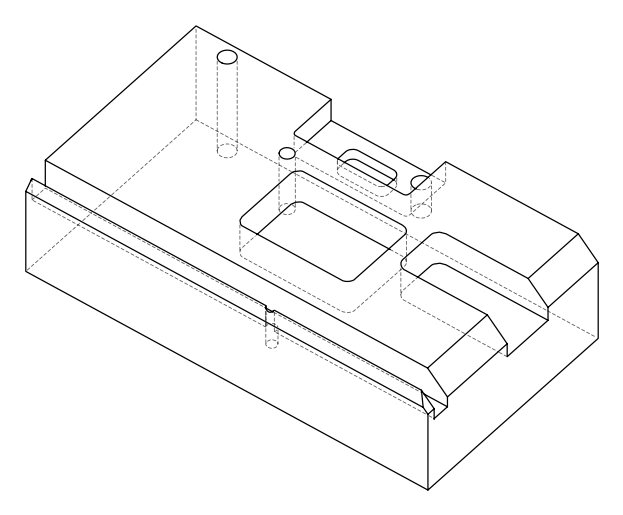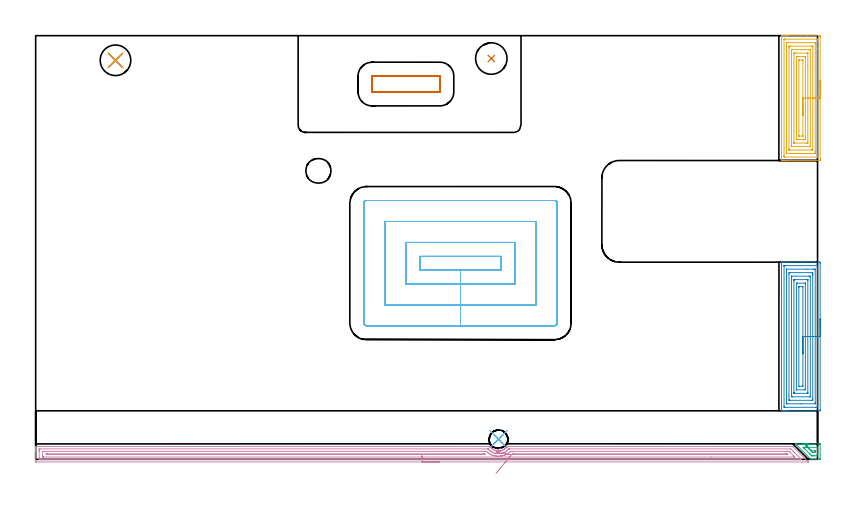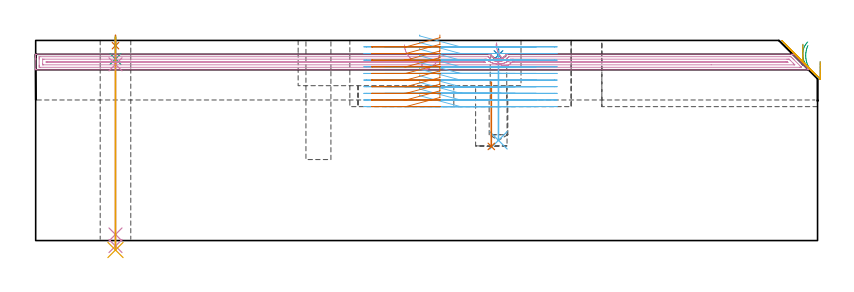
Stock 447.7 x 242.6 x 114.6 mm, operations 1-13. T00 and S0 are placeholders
(PLAN: 17 operations, 11 tool changes, 150.4 min)
(1 SPOT_DRILL | STEP1HOLE | NXT0321_9005460120000 | 0.05 min | 182 mm3)
(2 SPOT_DRILL_1 | STEP1POCKET | NXT0321_9005460120000 | 0.03 min | 786 mm3)
(3 DRILL_BLIND_HOLE_INTO_CENTER | STEP1HOLE | UGT0301_191 | 0.05 min | 276 mm3)
(4 GUN_DRILL_THROUGH_HOLE | STEP1HOLE | UGT0307_003 | 0.56 min | 4015 mm3)
(5 SPADE_DRILL_TO_ENLARGE_THROUGH_HOLE | STEP1HOLE | UGT0306_008 | 0.49 min | 23034 mm3)
(6 DRILL_BLIND_HOLE_INTO_CENTER_1 | STEP1POCKET | UGT0301_219 | 0.21 min | 4289 mm3)
(7 INDEXABLE_INSERT_DRILL_BLIND_HOLE_FROM_SOLID | STEP1POCKET_1 | NXT0302_007 | 0.15 min | 15362 mm3)
(8 AREA_MILL | FG_CHAMFER_SURFACE | UGT0205_001 | 5.84 min | 24735 mm3)
(9 AREA_MILL_1 | FG_CHAMFER_SURFACE_1 | UGT0205_001 | 0.51 min | 4016 mm3)
(10 AREA_MILL_2 | FG_CHAMFER_SURFACE_2 | UGT0205_001 | 14.24 min | 60323 mm3)
(11 AREA_MILL_3 | FG_CHAMFER_SURFACE_3 | UGT0205_001 | 4.97 min | 19433 mm3)
(12 MILL_RECTANGULAR_POCKET | POCKET_RECTANGULAR_STRAIGHT | NXT0201_012 | Follow Part, ap 4, ae 75% | 20 min | 418224 mm3)
(13 MILL_RECTANGULAR_POCKET_1 | POCKET_RECTANGULAR_STRAIGHT_1 | UGT0201_134 | Follow Part, ap 3.975, ae 75% | 3.01 min | 49879 mm3)
(14 MILL_SLOT | SLOT_PARTIAL_RECTANGULAR | NXT0201_009 | Follow Part, ap 2, ae 75% | 65.56 min | 142208 mm3)
(15 MILL_SLOT_1 | SLOT_PARTIAL_RECTANGULAR_1 | NXT0201_012 | Follow Part, ap 4, ae 75% | 16.63 min | 266877 mm3)
(16 MILL_RECTANGULAR_SLOT | SLOT_RECTANGULAR | NXT0201_012 | Follow Part, ap 4, ae 75% | 17.27 min | 269169 mm3)
(17 MILL_BLIND_HOLE_FROM_SOLID_MATERIAL | STEP1POCKET_2 | NXT0201_011 | Spiral | 0.88 min | 10979 mm3)
(TOOL NXT0321_9005460120000 | NC Spot Drill, 142deg, 12mm, Carbide, Uncoated | D12 PA142 FL30 Z2)
(TOOL UGT0301_191 | Twist Drill 7.1 mm | D7.1 PA118 FL66 Z2)
(TOOL UGT0307_003 | Gun Drill 7 mm | D7 PA130 FL24 Z1)
(TOOL UGT0306_008 | Spade Drill 17.5mm | D17.5 PA132 FL10 Z2)
(TOOL UGT0301_219 | Twist Drill 10.7 mm | D10.7 PA118 FL90 Z2)
(TOOL NXT0302_007 | Index. Insert Drill 18mm [880-D1800L25-05] | D18 PA176 FL90 Z2)
(TOOL UGT0205_001 | Chamfer Mill 20 x 3 x 45 deg. | D20 FL50 Z2)
(TOOL NXT0201_012 | ENDMILL 16mm [2P460-1600-NA 1630] | D16 FL38 Z6)
(TOOL UGT0201_134 | Carbide End Mill 15.9 | D15.9 FL30 Z4)
(TOOL NXT0201_009 | ENDMILL 8mm [2P460-0800-NA 1630] | D8 FL26 Z6)
(TOOL NXT0201_011 | ENDMILL 12mm [2P460-1200-NA 1630] | D12 FL38 Z6)
(OP 1 SPOT_DRILL)
G17 G21 G94 G90
T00 M6
G54
G17 G0 G90 X45.7 Y228.5 S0 M3
G43 Z124.6 H0
G94 G81 G98 Z111.6 F250. R117.6
G80
M5
M2
(OP 2 SPOT_DRILL_1)
G17 G21 G94 G90
T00 M6
G54
G17 G0 G90 X265. Y11.5 S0 M3
G43 Z124.6 H0
G94 G81 G98 Z106.239 F250. R109.7
G80
M5
M2
(OP 3 DRILL_BLIND_HOLE_INTO_CENTER)
G17 G21 G94 G90
T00 M6
G54
G17 G0 G90 X45.7 Y228.5 S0 M3
G43 Z124.6 H0
G94 G81 G98 Z103.95 F250. R116.6
G80
M5
M2
(OP 4 GUN_DRILL_THROUGH_HOLE)
G17 G21 G94 G90
T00 M6
G54
G17 G0 G90 X45.7 Y228.5 M8
G43 Z124.6 H0
Z115.241
S716 M3
G94 G1 Z100.921 F125. M26
G4 X.084
Z3.5 F250.
G4 X.084
Z-3.132 F125.
G4 X.084
M5
M9
G0 Z115.241
Z124.6
M2
(OP 5 SPADE_DRILL_TO_ENLARGE_THROUGH_HOLE)
G17 G21 G94 G90
T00 M6
G54
G17 G0 G90 X45.7 Y228.5 S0 M3
G43 Z124.6 H0
G94 G73 G98 Z-5.396 F250. Q17.142 R116.6
G80
M5
M2
(OP 6 DRILL_BLIND_HOLE_INTO_CENTER_1)
G17 G21 G94 G90
T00 M6
G54
G17 G0 G90 X265. Y11.5 S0 M3
G43 Z124.6 H0
G94 G81 G98 Z57.4 F250. R108.7
G80
M5
M2
(OP 7 INDEXABLE_INSERT_DRILL_BLIND_HOLE_FROM_SOLID)
G17 G21 G94 G90
T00 M6
G54
G17 G0 G90 X260.9 Y229.5 S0 M3
G43 Z124.6 H1
G94 G81 G98 Z53.9 F250. R90.7
G80
M5
M2
(OP 8 AREA_MILL)
G17 G21 G94 G90
T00 M6
G54
G17 G0 G90 X449.2 Y80.35 S1061 M3
G43 Z124.6 H0
Z102.5
G94 G1 Y80.312 Z101.628 F250.
Y80.198 Z100.764
Y80.009 Z99.912
Y79.747 Z99.08
Y79.413 Z98.274
Y79.01 Z97.5
Y78.542 Z96.764
Y78.01 Z96.072
Y77.421 Z95.429
Y76.778 Z94.84
Y76.086 Z94.308
Y75.35 Z93.84
Y74.576 Z93.437
Y73.77 Z93.103
Y72.938 Z92.841
Y72.086 Z92.652
Y71.222 Z92.538
Y70.35 Z92.5
Y28.405
X449.196 Y27.977 Z92.502
X449.192 Y27.81 Z92.506
X449.021 Y27.8 Z92.676
X430.808 Z110.887
X430.21 Z111.484
X429.642 Z112.055
X429.327 Z112.369
X428.76 Z112.937
X428.445 Z113.25
X427.816 Z113.883
X427.43 Z114.269
X427.108 Z114.583
X427.103 Y27.807 Z114.588
X427.1 Y27.959 Z114.6
Y112.741
X427.102 Y112.893 Z114.588
X427.108 Y112.9 Z114.583
X427.43 Z114.269
X427.816 Z113.883
X428.445 Z113.25
X429.642 Z112.055
X430.21 Z111.484
X438.599 Z103.098
X448.737 Z92.96
X449.023 Y112.898 Z92.674
X449.192 Y112.89 Z92.506
X449.199 Y112.72 Z92.499
X449.2 Y112.295 Z92.5
Y70.35
X447.786 Z93.914
X447.785 Y29.985 Z93.915
X447.784 Y29.882 Z93.916
X447.781 Y29.831 Z93.919
X447.78 Y29.814 Z93.92
X447.744 Y29.81 Z93.956
X447.356 Y29.802 Z94.344
X446.973 Y29.801 Z94.727
X446.476 Y29.8 Z95.224
X429.327 Y29.801 Z112.373
X428.828 Y29.803 Z112.872
X428.618 Y29.81 Z113.082
X428.521 Y29.819 Z113.179
X428.515 Y30.119 Z113.185
Y30.19
Y110.715
X428.516 Y110.818 Z113.184
X428.519 Y110.869 Z113.181
X428.52 Y110.886 Z113.18
X428.557 Y110.89 Z113.143
X428.944 Y110.898 Z112.756
X429.327 Y110.899 Z112.373
X429.824 Y110.9 Z111.876
X446.973 Y110.899 Z94.727
X447.472 Y110.897 Z94.228
X447.682 Y110.89 Z94.018
X447.779 Y110.881 Z93.921
X447.785 Y110.581 Z93.915
Y110.51
X447.786 Y70.35 Z93.914
X446.372 Z95.328
X446.371 Y32.584 Z95.329
X446.367 Y31.975 Z95.333
X446.365 Y31.834 Z95.335
X446.361 Y31.81 Z95.339
X446.321 Y31.806 Z95.379
X446.262 Y31.801 Z95.438
X438.323 Y31.8 Z103.377
X430.382 Y31.801 Z111.318
X430.21 Y31.803 Z111.49
X430.037 Y31.809 Z111.663
X429.935 Y31.814 Z111.765
X429.932 Y31.881 Z111.768
X429.931 Y31.975 Z111.769
X429.929 Y32.259 Z111.771
Y108.116
X429.933 Y108.725 Z111.767
X429.935 Y108.866 Z111.765
X429.939 Y108.89 Z111.761
X429.979 Y108.894 Z111.721
X430.038 Y108.899 Z111.662
X441.506 Y108.9 Z100.194
X445.035 Z96.665
X445.918 Y108.899 Z95.782
X446.09 Y108.897 Z95.61
X446.263 Y108.891 Z95.437
X446.365 Y108.886 Z95.335
X446.368 Y108.819 Z95.332
X446.37 Y108.725 Z95.33
X446.371 Y108.441 Z95.329
X446.372 Y70.35 Z95.328
X444.957 Z96.743
Y34.652
X444.954 Y34.017 Z96.746
X444.95 Y33.811 Z96.75
X444.747 Y33.806 Z96.953
X444.326 Y33.8 Z97.374
X444.286 Z97.414
X431.934 Z109.766
X431.546 Y33.805 Z110.154
X431.357 Y33.81 Z110.343
X431.35 Y33.916 Z110.35
X431.344 Y34.397 Z110.356
X431.343 Y36.437 Z110.357
Y106.048
X431.346 Y106.683 Z110.354
X431.35 Y106.889 Z110.35
X431.553 Y106.894 Z110.147
X431.974 Y106.9 Z109.726
X432.014 Z109.686
X444.366 Z97.334
X444.754 Y106.895 Z96.946
X444.943 Y106.89 Z96.757
X444.95 Y106.784 Z96.75
X444.956 Y106.302 Z96.744
X444.957 Y106.048 Z96.743
Y105.409
Y70.35
X443.543 Z98.157
Y36.236
X443.542 Y36.035 Z98.158
X443.539 Y35.901 Z98.161
X443.535 Y35.809 Z98.165
X443.522 Y35.806 Z98.178
X443.444 Y35.802 Z98.256
X443.191 Y35.8 Z98.509
X433.486 Z108.214
X432.856 Y35.807 Z108.844
X432.773 Y35.81 Z108.927
X432.762 Y36.135 Z108.938
X432.758 Y36.337 Z108.942
X432.757 Y36.437 Z108.943
Y36.538
Y104.464
X432.758 Y104.666 Z108.942
X432.761 Y104.8 Z108.939
X432.765 Y104.891 Z108.935
X432.778 Y104.894 Z108.922
X432.856 Y104.898 Z108.844
X433.109 Y104.9 Z108.591
X442.814 Z98.886
X443.444 Y104.893 Z98.256
X443.527 Y104.89 Z98.173
X443.538 Y104.565 Z98.162
X443.542 Y104.363 Z98.158
X443.543 Y104.263 Z98.157
Y104.162
Y70.35
X442.129 Z99.571
Y38.222
X442.128 Y37.995 Z99.572
X442.125 Y37.881 Z99.575
X442.122 Y37.826 Z99.578
X442.119 Y37.81 Z99.581
X442.091 Y37.805 Z99.609
X441.679 Y37.802 Z100.021
X441.214 Y37.8 Z100.486
X435.038 Z106.662
X434.621 Y37.803 Z107.079
X434.204 Y37.808 Z107.496
X434.182 Y37.81 Z107.518
X434.178 Y37.823 Z107.522
X434.175 Y37.869 Z107.525
X434.172 Y37.949 Z107.528
X434.171 Y38.07 Z107.529
Y38.222
Y102.478
X434.172 Y102.705 Z107.528
X434.175 Y102.819 Z107.525
X434.178 Y102.874 Z107.522
X434.181 Y102.89 Z107.519
X434.209 Y102.895 Z107.491
X434.621 Y102.898 Z107.079
X435.086 Y102.9 Z106.614
X441.262 Z100.438
X441.679 Y102.897 Z100.021
X442.096 Y102.891 Z99.604
X442.118 Y102.89 Z99.582
X442.122 Y102.877 Z99.578
X442.125 Y102.831 Z99.575
X442.128 Y102.751 Z99.572
X442.129 Y102.63 Z99.571
Y102.478
Y70.35
X440.715 Z100.985
X440.714 Y40.091 Z100.986
X440.713 Y40.007 Z100.987
X440.708 Y39.815 Z100.992
X440.324 Y39.805 Z101.376
X440.119 Y39.801 Z101.581
X435.635 Z106.065
X435.617 Y39.802 Z106.083
X435.601 Y39.807 Z106.099
X435.592 Y39.813 Z106.108
X435.59 Y39.83 Z106.11
X435.586 Y39.923 Z106.114
Y100.609
X435.587 Y100.693 Z106.113
X435.592 Y100.885 Z106.108
X435.976 Y100.895 Z105.724
X436.181 Y100.899 Z105.519
X440.665 Z101.035
X440.683 Y100.898 Z101.017
X440.699 Y100.893 Z101.001
X440.708 Y100.887 Z100.992
X440.71 Y100.87 Z100.99
X440.714 Y100.777 Z100.986
X440.715 Y70.35 Z100.985
X439.3 Z102.4
Y42.142
X439.297 Y41.961 Z102.403
X439.294 Y41.824 Z102.406
X439.25 Y41.81 Z102.45
X439.032 Y41.8 Z102.668
X439.024 Z102.676
X437.26 Z104.44
X437.052 Y41.806 Z104.648
X437.006 Y41.81 Z104.694
X437.003 Y41.838 Z104.697
X437. Y41.872 Z104.7
Y98.558
X437.003 Y98.739 Z104.697
X437.006 Y98.876 Z104.694
X437.05 Y98.89 Z104.65
X437.268 Y98.9 Z104.432
X437.276 Z104.424
X439.04 Z102.66
X439.248 Y98.894 Z102.452
X439.294 Y98.89 Z102.406
X439.297 Y98.862 Z102.403
X439.3 Y98.828 Z102.4
Y70.35
Y69.478 Z102.438
Y68.614 Z102.551
Y67.762 Z102.74
Y66.93 Z103.003
Y66.124 Z103.336
Y65.35 Z103.739
Y64.614 Z104.208
Y63.922 Z104.739
Y63.279 Z105.328
Y62.69 Z105.972
Y62.158 Z106.664
Y61.69 Z107.4
Y61.287 Z108.173
Y60.953 Z108.979
Y60.691 Z109.811
Y60.502 Z110.663
Y60.388 Z111.528
Y60.35 Z112.4
G0 Z124.6
M5
M2
(OP 9 AREA_MILL_1)
G17 G21 G94 G90
T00 M6
G54
G17 G0 G90 X442.097 Y8.9 S1061 M3
G43 Z124.6 H0
Z113.74
G94 G1 X441.508 Z113.096 F250.
X440.977 Z112.404
X440.508 Z111.668
X440.105 Z110.895
X439.771 Z110.089
X439.509 Z109.257
X439.32 Z108.405
X439.206 Z107.54
X439.168 Z106.668
X439.206 Z105.797
X439.32 Z104.932
X439.509 Z104.08
X439.772 Z103.248
X440.105 Z102.442
X440.508 Z101.668
X440.977 Z100.933
X441.508 Z100.241
X442.098 Z99.597
X448.724 Z92.971
X449.136 Y8.896 Z92.56
X449.191 Y8.89 Z92.504
X449.198 Y8.833 Z92.498
X449.2 Y8.424 Z92.5
Y0.476
X449.197 Y0.271 Z92.503
X449.191 Y0.001 Z92.505
X448.792 Y0. Z92.907
X444.308 Z97.391
X443.898 Z97.798
X443.425 Y0.475 Z98.275
X435.034 Y8.866 Z106.666
X435.025 Y8.878 Z106.674
X435.017 Y8.89 Z106.68
X435.073 Y8.9 Z106.625
X439.077 Z102.622
X439.892 Z101.801
X442.098 Z99.597
X442.099 Y8.424 Z99.601
X442.098 Y6.9 Z99.602
X447.599 Z94.101
X447.711 Y6.898 Z93.989
X447.739 Y6.896 Z93.961
X447.766 Y6.89 Z93.934
X447.779 Y6.88 Z93.921
X447.781 Y6.851 Z93.919
X447.785 Y6.714 Z93.915
Y2.242
X447.781 Y2.036 Z93.919
X447.78 Y2.018 Z93.92
X447.732 Y2.01 Z93.968
X447.603 Y2.005 Z94.097
X447.442 Y2.002 Z94.258
X447.2 Y2. Z94.5
X446.074 Z95.626
X445.191 Z96.509
X444.548 Y2.002 Z97.152
X444.429 Y2.006 Z97.271
X444.37 Y2.01 Z97.33
X444.308 Y2.053 Z97.392
X444.111 Y2.242 Z97.589
X443.425 Y2.925 Z98.275
X443.224 Y3.125 Z98.476
X440.575 Y5.775 Z101.125
X439.892 Y6.458 Z101.808
X439.694 Y6.658 Z102.006
X439.496 Y6.866 Z102.204
X439.478 Y6.892 Z102.222
X439.505 Y6.894 Z102.195
X439.569 Y6.898 Z102.131
X439.65 Y6.9 Z102.05
X442.098 Z99.602
X443.92 Y4.892 Z97.78
X444.3 Y4.9 Z97.4
X446.066 Z95.634
X446.365 Y4.892 Z95.335
X446.367 Y4.599 Z95.333
X446.365 Y4.008 Z95.335
X446.074 Y4.006 Z95.626
X445.2 Y4. Z96.5
X444.803 Y4.008 Z96.897
X444.308 Y4.5 Z97.392
X443.92 Y4.892 Z97.78
X443.433 Y5.382 Z98.313
X442.982 Y5.838 Z98.904
X442.568 Y6.256 Z99.549
X442.195 Y6.632 Z100.242
X441.867 Y6.963 Z100.979
X441.585 Y7.248 Z101.754
X441.351 Y7.484 Z102.561
X441.168 Y7.669 Z103.393
X441.036 Y7.801 Z104.245
X440.958 Y7.881 Z105.111
X440.932 Y7.906 Z105.982
X440.961 Y7.878 Z106.854
X441.042 Y7.795 Z107.718
X441.177 Y7.66 Z108.57
X441.363 Y7.472 Z109.401
X441.599 Y7.233 Z110.206
X441.884 Y6.946 Z110.979
X442.215 Y6.612 Z111.714
G0 Z124.6
M5
M2
(OP 10 AREA_MILL_2)
G17 G21 G94 G90
T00 M6
G54
G17 G0 G90 X231.2 Y-1.5 S1061 M3
G43 Z124.6 H0
Z107.8
G94 G1 X231.162 Z106.928 F250.
X231.048 Z106.064
X230.859 Z105.212
X230.597 Z104.38
X230.263 Z103.574
X229.86 Z102.8
X229.391 Z102.064
X228.86 Z101.372
X228.271 Z100.729
X227.628 Z100.14
X226.936 Z99.608
X226.2 Z99.14
X225.426 Z98.737
X224.62 Z98.403
X223.788 Z98.141
X222.936 Z97.952
X222.072 Z97.838
X221.2 Z97.8
X0.614
X0.138 Y-1.495 Z97.803
X0.009 Y-1.492 Z97.806
X0. Y-1.024 Z98.273
Y4.275 Z103.569
Y4.827 Z104.124
Y5.158 Z104.454
Y5.71 Z105.006
Y6.041 Z105.336
Y7.044 Z106.343
X0.007 Y7.388 Z106.679
X0.009 Y7.397 Z106.688
X0.167 Y7.4 Z106.7
X259.602
X260.313 Y7.402 Z106.695
X260.324 Y7.393 Z106.687
X260.344 Y7.366 Z106.661
X260.481 Y7.152 Z106.452
X260.495 Y7.131 Z106.431
X260.528 Y7.078 Z106.377
X260.64 Y6.924 Z106.22
X260.792 Y6.713 Z106.01
X260.841 Y6.646 Z105.943
X261. Y6.45 Z105.75
X261.117 Y6.336 Z105.635
X261.357 Y6.098 Z105.397
X261.735 Y5.768 Z105.065
X261.764 Y5.747 Z105.043
X261.895 Y5.649 Z104.948
X262.335 Y5.376 Z104.673
X262.789 Y5.135 Z104.435
X263.103 Y5.004 Z104.302
X263.423 Y4.89 Z104.188
X263.684 Y4.822 Z104.12
X263.846 Y4.789 Z104.088
X264.067 Y4.747 Z104.041
X264.129 Y4.735 Z104.029
X264.473 Y4.693 Z103.983
X264.514 Y4.687 Z103.979
X264.575 Y4.68 Z103.969
X264.578
X264.652 Y4.673 Z103.967
X264.699 Y4.669 Z103.965
X264.775 Y4.665 Z103.958
X264.886 Y4.657 Z103.952
X264.913 Y4.655 Z103.95
X264.96 Y4.656 Z103.949
X265.022 Y4.657
X265.147 Y4.658 Z103.951
X265.218 Y4.659 Z103.956
X265.249 Y4.66 Z103.957
X265.338 Y4.668 Z103.963
X265.405 Y4.676 Z103.966
X265.473 Y4.681 Z103.972
X265.921 Y4.741 Z104.039
X265.936 Y4.744 Z104.042
X266.3 Y4.822 Z104.116
X266.367 Y4.835 Z104.131
X266.577 Y4.89 Z104.188
X266.746 Y4.953 Z104.248
X266.923 Y5.016 Z104.313
X267.261 Y5.16 Z104.459
X267.717 Y5.405 Z104.701
X268.156 Y5.685 Z104.984
X268.22 Y5.733 Z105.033
X268.266 Y5.767 Z105.067
X268.532 Y6.002 Z105.301
X268.671 Y6.125 Z105.424
X269.05 Y6.51 Z105.807
X269.128 Y6.605 Z105.903
X269.16 Y6.645 Z105.944
X269.287 Y6.822 Z106.12
X269.359 Y6.924 Z106.22
X269.425 Y7.015 Z106.314
X269.483 Y7.096 Z106.395
X269.655 Y7.366 Z106.666
X269.681 Y7.394 Z106.686
X269.758 Y7.395 Z106.688
X270.164 Y7.399 Z106.696
X270.274 Y7.398 Z106.698
X432.855 Y7.4 Z106.7
X433.505 Y7.397 Z106.687
X433.532 Y7.368 Z106.667
X433.534 Y7.366 Z106.665
X441.926 Y-1.024 Z98.272
X442.322 Y-1.422 Z97.878
X442.366 Y-1.466 Z97.834
X442.381 Y-1.483 Z97.817
X442.383 Y-1.495 Z97.805
X442.381 Y-1.5 Z97.8
X221.2
Y-0.086 Z99.214
X2.4 Y-0.085 Z99.215
X2.343
X2.017 Y-0.079 Z99.221
X2.01 Y0.026 Z99.326
X2.003 Y0.252 Z99.552
X2.001 Y0.742 Z100.042
X2. Y1.138 Z100.438
Y4.67 Z103.97
X2.001 Y5.158 Z104.458
X2.002 Y5.551 Z104.851
X2.01 Y5.948 Z105.248
X2.017 Y5.98 Z105.28
X2.035 Y5.981 Z105.281
X2.086 Y5.984 Z105.284
X2.191 Y5.985 Z105.285
X2.4 Y5.986 Z105.286
X258.974 Y5.985 Z105.285
X259.026 Y5.984 Z105.284
X259.051 Y5.982 Z105.282
X259.059 Y5.98 Z105.28
X259.104 Y5.933 Z105.233
X259.363 Y5.651 Z104.951
X259.602 Y5.411 Z104.711
X259.873 Y5.158 Z104.458
X260.204 Y4.868 Z104.168
X260.495 Y4.648 Z103.948
X261.093 Y4.275 Z103.575
X261.388 Y4.117 Z103.417
X261.718 Y3.948 Z103.248
X262.281 Y3.72 Z103.02
X262.422 Y3.67 Z102.97
X262.731 Y3.569 Z102.869
X263.138 Y3.462 Z102.762
X263.174 Y3.454 Z102.754
X263.488 Y3.392 Z102.692
X264.067 Y3.307 Z102.607
X264.165 Y3.295 Z102.595
X264.584 Y3.261 Z102.561
X264.96 Y3.245 Z102.545
X265.107 Y3.246 Z102.546
X265.475 Y3.261 Z102.561
X265.853 Y3.295 Z102.595
X266.519 Y3.392 Z102.692
X266.725 Y3.433 Z102.733
X266.772 Y3.443 Z102.743
X266.806 Y3.451 Z102.751
X267.276 Y3.571 Z102.871
X267.639 Y3.693 Z102.993
X268.061 Y3.857 Z103.157
X268.532 Y4.075 Z103.375
X268.665 Y4.143 Z103.443
X268.907 Y4.275 Z103.575
X269.226 Y4.472 Z103.772
X269.425 Y4.599 Z103.899
X269.754 Y4.832 Z104.132
X270.134 Y5.158 Z104.458
X270.231 Y5.245 Z104.545
X270.318 Y5.327 Z104.627
X270.671 Y5.692 Z104.992
X270.844 Y5.881 Z105.181
X270.913 Y5.955 Z105.255
X270.932 Y5.974 Z105.274
X270.952 Y5.977 Z105.277
X271.003 Y5.98 Z105.28
X271.211 Y5.983 Z105.283
X271.27
X432.019 Y5.985 Z105.285
X432.432 Y5.979 Z105.279
X432.855 Y5.583 Z104.883
X433.289 Y5.158 Z104.458
X433.748 Y4.702 Z104.002
X434.176 Y4.275 Z103.575
X438.214 Y0.235 Z99.535
X438.421 Y0.021 Z99.321
X438.508 Y-0.07 Z99.23
X438.214 Y-0.083 Z99.217
X438.156 Y-0.084 Z99.216
X437.321 Y-0.086 Z99.214
X221.2
Y1.328 Z100.628
X4.486 Y1.329 Z100.629
X4.186 Y1.331 Z100.631
X4.087 Y1.332 Z100.632
X4.016 Y1.335 Z100.635
X4.01 Y1.441 Z100.741
X4.004 Y1.625 Z100.925
X4.001 Y1.809 Z101.109
Y4.457 Z103.757
X4.006 Y4.52 Z103.82
X4.01 Y4.563 Z103.863
X4.038 Y4.565 Z103.865
X4.186 Y4.568 Z103.868
X4.78 Y4.571 Z103.871
X256.922
X257.517 Y4.57 Z103.87
X257.815 Y4.567 Z103.867
X257.914 Y4.565 Z103.865
X257.986 Y4.557 Z103.857
X258.046 Y4.505 Z103.805
X258.309 Y4.275 Z103.575
X258.709 Y3.928 Z103.228
X259.018 Y3.695 Z102.995
X259.476 Y3.392 Z102.692
X259.602 Y3.312 Z102.612
X259.814 Y3.181 Z102.481
X260.495 Y2.83 Z102.13
X260.714 Y2.726 Z102.026
X261.235 Y2.508 Z101.808
X261.388 Y2.45 Z101.75
X261.482 Y2.415 Z101.715
X261.965 Y2.263 Z101.563
X262.281 Y2.182 Z101.482
X262.711 Y2.083 Z101.383
X263.174 Y1.999 Z101.299
X263.78 Y1.909 Z101.209
X264.067 Y1.881 Z101.181
X264.745 Y1.838 Z101.138
X264.96 Y1.831 Z101.131
X265.625 Y1.85 Z101.15
X265.853 Y1.869 Z101.169
X266.163 Y1.898 Z101.198
X266.431 Y1.936 Z101.236
X266.746 Y1.985 Z101.285
X267.195 Y2.064 Z101.364
X267.639 Y2.164 Z101.464
X267.919 Y2.232 Z101.532
X268.532 Y2.424 Z101.724
X268.595 Y2.446 Z101.746
X268.758 Y2.508 Z101.808
X269.226 Y2.706 Z102.006
X269.425 Y2.798 Z102.098
X269.827 Y2.994 Z102.294
X270.318 Y3.265 Z102.565
X270.399 Y3.312 Z102.612
X270.525 Y3.392 Z102.692
X270.934 Y3.666 Z102.966
X271.211 Y3.863 Z103.163
X271.436 Y4.053 Z103.353
X271.695 Y4.275 Z103.575
X271.912 Y4.465 Z103.765
X271.983 Y4.525 Z103.825
X272.034 Y4.562 Z103.862
X272.104 Y4.563 Z103.863
X272.701 Y4.568 Z103.868
X272.997 Y4.569 Z103.869
X273.593
X430.176 Y4.571 Z103.871
X430.77 Y4.57 Z103.87
X431.069 Y4.568 Z103.868
X431.368 Y4.564 Z103.864
X431.435 Y4.554 Z103.854
X431.476 Y4.517 Z103.817
X431.561 Y4.436 Z103.736
X431.725 Y4.275 Z103.575
X431.962 Y4.039 Z103.339
X433.748 Y2.252 Z101.552
X434.373 Y1.625 Z100.925
X434.641 Y1.352 Z100.652
X434.649 Y1.334 Z100.634
X434.641 Y1.333 Z100.633
X434.048 Y1.329 Z100.629
X386.79 Y1.328 Z100.628
X221.2
Y2.743 Z102.043
X6.628
X6.209 Y2.747 Z102.047
X6.01 Y2.75 Z102.05
X6.008 Y2.95 Z102.25
X6.01 Y3.15 Z102.45
X6.212 Y3.155 Z102.455
X6.446 Y3.157 Z102.457
X256.503
X256.922 Y3.153 Z102.453
X256.988 Y3.15 Z102.45
X257.066 Y3.094 Z102.394
X257.251 Y2.95 Z102.25
X257.486 Y2.763 Z102.063
X257.341 Y2.75 Z102.05
X256.922 Y2.745 Z102.045
X256.685 Y2.743 Z102.043
X221.2
X220.328 Z102.081
X219.463 Z102.195
X218.612 Z102.383
X217.78 Z102.646
X216.974 Z102.98
X216.2 Z103.382
X215.464 Z103.851
X214.772 Z104.382
X214.129 Z104.972
X213.54 Z105.615
X213.008 Z106.307
X212.54 Z107.043
X212.137 Z107.816
X211.803 Z108.622
X211.541 Z109.454
X211.352 Z110.306
X211.238 Z111.171
X211.2 Z112.043
G0 Z124.6
X263.558 Y-8.061
Z103.865
G1 X263.916 Y-7.628 Z103.198
X264.31 Y-7.151 Z102.582
X264.736 Y-6.635 Z102.023
X265.192 Y-6.084 Z101.524
X265.674 Y-5.501 Z101.09
X266.178 Y-4.89 Z100.723
X266.701 Y-4.258 Z100.426
X267.238 Y-3.608 Z100.202
X267.785 Y-2.946 Z100.053
X268.339 Y-2.276 Z99.978
X268.895 Y-1.603 Z99.98
X269.448 Y-0.933 Z100.058
X269.996 Y-0.271 Z100.212
X270.532 Y0.378 Z100.439
X271.054 Y1.009 Z100.739
X271.557 Y1.618 Z101.11
X272.038 Y2.2 Z101.548
X272.492 Y2.75 Z102.05
X272.497 Y2.755 Z102.055
X272.526 Y2.78 Z102.08
X272.997 Y3.148 Z102.448
X273.24 Y3.151 Z102.451
X273.653 Y3.154 Z102.454
X273.891 Y3.155 Z102.455
X429.52 Y3.157 Z102.457
X429.757 Y3.156 Z102.456
X430.176 Y3.153 Z102.453
X430.381 Y3.15 Z102.45
X430.593 Y2.946 Z102.246
X430.786 Y2.749 Z102.049
X429.939 Y2.743 Z102.043
X272.76
X272.578 Y2.745 Z102.045
X272.506 Y2.748 Z102.048
X272.492 Y2.75 Z102.05
X271.64 Y2.863 Z102.201
X270.805 Y2.973 Z102.426
X269.992 Y3.081 Z102.725
X269.208 Y3.185 Z103.093
X268.459 Y3.284 Z103.529
X267.751 Y3.378 Z104.029
X267.088 Y3.466 Z104.59
X266.476 Y3.547 Z105.206
X265.92 Y3.62 Z105.874
X265.424 Y3.686 Z106.589
X264.991 Y3.743 Z107.344
X264.625 Y3.792 Z108.135
X264.329 Y3.831 Z108.954
X264.105 Y3.861 Z109.797
X263.955 Y3.881 Z110.656
X263.879 Y3.891 Z111.525
Z112.398
X263.954 Y3.881 Z113.267
G0 Z124.6
M5
M2
(OP 11 AREA_MILL_3)
G17 G21 G94 G90
T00 M6
G54
G17 G0 G90 X449.2 Y216.85 S1061 M3
G43 Z124.6 H0
Z102.5
G94 G1 Y216.812 Z101.628 F250.
Y216.698 Z100.764
Y216.509 Z99.912
Y216.247 Z99.08
Y215.913 Z98.274
Y215.51 Z97.5
Y215.042 Z96.764
Y214.51 Z96.072
Y213.921 Z95.429
Y213.278 Z94.84
Y212.586 Z94.308
Y211.85 Z93.84
Y211.076 Z93.437
Y210.27 Z93.103
Y209.438 Z92.841
Y208.586 Z92.652
Y207.722 Z92.538
Y206.85 Z92.5
Y172.101
X449.199 Y171.677 Z92.501
X449.194 Y171.216 Z92.503
X449.191 Y171.109 Z92.506
X448.737 Y171.1 Z92.96
X431.664 Z110.031
X431.092 Z110.602
X430.471 Z111.226
X430.21 Z111.487
X429.589 Z112.108
X429.327 Z112.369
X428.804 Z112.895
X428.086 Z113.613
X427.373 Y171.101 Z114.325
X427.106 Y171.11 Z114.593
X427.1 Y171.232 Z114.6
Y242.468
X427.106 Y242.59 Z114.593
X427.375 Y242.6 Z114.324
X428.086 Z113.613
X428.804 Z112.895
X429.327 Z112.369
X429.589 Z112.108
X430.21 Z111.487
X430.471 Z111.226
X431.092 Z110.602
X441.81 Z99.887
X448.427 Z93.27
X448.737 Y242.597 Z92.96
X449.191 Y242.591 Z92.505
X449.195 Y242.484 Z92.503
X449.199 Y242.023 Z92.501
X449.2 Y241.555 Z92.5
Y206.85
X447.786 Z93.914
Y173.458
X447.784 Y173.253 Z93.916
X447.781 Y173.151 Z93.919
X447.778 Y173.11 Z93.922
X447.682 Y173.106 Z94.018
X447.327 Y173.101 Z94.373
X428.799 Z112.901
X428.612 Y173.105 Z113.088
X428.532 Y173.11 Z113.168
X428.517 Y173.386 Z113.183
X428.515 Y173.458 Z113.185
X428.514 Y174.279 Z113.186
Y178.397
Y240.242
X428.516 Y240.447 Z113.184
X428.519 Y240.549 Z113.181
X428.522 Y240.59 Z113.178
X428.618 Y240.594 Z113.082
X428.973 Y240.599 Z112.727
X447.501 Z94.199
X447.688 Y240.595 Z94.012
X447.768 Y240.59 Z93.932
X447.783 Y240.314 Z93.917
X447.785 Y240.242 Z93.915
X447.786 Y239.421 Z93.914
Y235.35
Y206.85
X446.372 Z95.328
X446.371 Y176.13 Z95.329
X446.37 Y175.847 Z95.33
X446.364 Y175.239 Z95.336
X446.359 Y175.11 Z95.341
X446.226 Y175.102 Z95.474
X446.09 Y175.101 Z95.61
X445.346 Y175.1 Z96.354
X430.21 Y175.101 Z111.49
X430.072 Y175.105 Z111.628
X429.981 Y175.11 Z111.719
X429.935 Y175.119 Z111.765
X429.933 Y175.145 Z111.767
X429.93 Y175.239 Z111.77
X429.929 Y175.523 Z111.771
Y237.57
X429.93 Y237.853 Z111.77
X429.935 Y238.461 Z111.765
X429.941 Y238.59 Z111.759
X430.074 Y238.598 Z111.626
X430.21 Y238.599 Z111.49
X430.954 Y238.6 Z110.746
X446.09 Y238.599 Z95.61
X446.228 Y238.596 Z95.472
X446.319 Y238.59 Z95.381
X446.365 Y238.581 Z95.335
X446.367 Y238.555 Z95.333
X446.37 Y238.461 Z95.33
X446.371 Y238.177 Z95.329
X446.372 Y206.85 Z95.328
X444.957 Z96.743
Y177.911
X444.956 Y177.274 Z96.744
X444.954 Y177.182 Z96.746
X444.95 Y177.128 Z96.75
X444.948 Y177.11 Z96.752
X444.928 Y177.108 Z96.772
X444.727 Y177.104 Z96.973
X444.326 Y177.1 Z97.374
X444.247 Z97.453
X431.895 Z109.805
X431.552 Y177.105 Z110.148
X431.381 Y177.11 Z110.319
X431.349 Y177.114 Z110.351
X431.347 Y177.142 Z110.353
X431.345 Y177.191 Z110.355
X431.343 Y177.657 Z110.357
Y177.911
Y235.789
X431.344 Y236.426 Z110.356
X431.346 Y236.518 Z110.354
X431.35 Y236.572 Z110.35
X431.352 Y236.59 Z110.348
X431.373 Y236.592 Z110.327
X431.573 Y236.596 Z110.127
X431.974 Y236.6 Z109.726
X432.053 Z109.647
X444.405 Z97.295
X444.748 Y236.595 Z96.952
X444.919 Y236.59 Z96.781
X444.951 Y236.586 Z96.749
X444.953 Y236.558 Z96.747
X444.955 Y236.509 Z96.745
X444.957 Y236.043 Z96.743
Y235.789
Y206.85
X443.543 Z98.157
X443.542 Y179.491 Z98.158
X443.539 Y179.29 Z98.161
X443.536 Y179.157 Z98.164
X443.529 Y179.109 Z98.171
X443.516 Y179.107 Z98.184
X443.444 Y179.104 Z98.256
X443.147 Y179.101 Z98.553
X433.442 Y179.1 Z108.258
X432.856 Y179.104 Z108.844
X432.774 Y179.107 Z108.926
X432.767 Y179.108 Z108.933
X432.764 Y179.15 Z108.936
X432.76 Y179.256 Z108.94
X432.758 Y179.39 Z108.942
Y234.21
X432.761 Y234.41 Z108.939
X432.764 Y234.543 Z108.936
X432.771 Y234.591 Z108.929
X432.784 Y234.593 Z108.916
X432.856 Y234.596 Z108.844
X433.153 Y234.599 Z108.547
X442.858 Y234.6 Z98.842
X443.444 Y234.596 Z98.256
X443.526 Y234.593 Z98.174
X443.533 Y234.592 Z98.167
X443.536 Y234.55 Z98.164
X443.54 Y234.444 Z98.16
X443.542 Y234.31 Z98.158
X443.543 Y206.85 Z98.157
X442.129 Z99.571
X442.128 Y181.472 Z99.572
X442.126 Y181.245 Z99.574
X442.124 Y181.133 Z99.576
X442.122 Y181.113 Z99.578
X442.1 Y181.108 Z99.6
X442.045 Y181.103 Z99.655
X441.679 Y181.101 Z100.021
X441.166 Y181.1 Z100.534
X434.621 Y181.101 Z107.079
X434.252 Y181.104 Z107.448
X434.203 Y181.106 Z107.497
X434.181 Y181.11 Z107.519
X434.178 Y181.122 Z107.522
X434.174 Y181.2 Z107.526
X434.172 Y181.321 Z107.528
X434.171 Y188.159 Z107.529
X434.172 Y232.228 Z107.528
X434.173 Y232.455 Z107.527
X434.176 Y232.567 Z107.524
X434.178 Y232.587 Z107.522
X434.2 Y232.592 Z107.5
X434.255 Y232.597 Z107.445
X434.621 Y232.599 Z107.079
X435.134 Y232.6 Z106.566
X441.679 Y232.599 Z100.021
X442.048 Y232.596 Z99.652
X442.097 Y232.594 Z99.603
X442.119 Y232.59 Z99.581
X442.122 Y232.578 Z99.578
X442.126 Y232.5 Z99.574
X442.128 Y232.379 Z99.572
X442.129 Y225.543 Z99.571
Y206.85
X440.715 Z100.985
X440.714 Y183.337 Z100.986
X440.713 Y183.253 Z100.987
X440.71 Y183.153 Z100.99
X440.708 Y183.112 Z100.992
X440.521 Y183.107 Z101.179
X440.218 Y183.102 Z101.482
X440.066 Y183.1 Z101.634
X439.915 Z101.785
X436.537 Z105.163
X436.385 Z105.315
X435.651 Y183.104 Z106.049
X435.619 Y183.11 Z106.081
X435.592 Y183.163 Z106.108
X435.585 Y184.144 Z106.115
X435.586 Y230.364 Z106.114
X435.587 Y230.447 Z106.113
X435.59 Y230.547 Z106.11
X435.592 Y230.588 Z106.108
X435.779 Y230.593 Z105.921
X436.082 Y230.598 Z105.618
X436.234 Y230.6 Z105.466
X436.385 Z105.315
X439.763 Z101.937
X439.915 Z101.785
X440.649 Y230.596 Z101.051
X440.681 Y230.59 Z101.019
X440.708 Y230.537 Z100.992
X440.715 Y229.556 Z100.985
Y206.85
X439.3 Z102.4
Y185.383
X439.298 Y185.203 Z102.402
X439.296 Y185.138 Z102.404
X439.293 Y185.109 Z102.407
X439.286 Y185.107 Z102.414
X439.236 Y185.104 Z102.464
X439.032 Y185.1 Z102.668
X438.967 Z102.733
X437.202 Y185.101 Z104.498
X437.068 Y185.106 Z104.632
X437.007 Y185.11 Z104.693
X437.004 Y185.141 Z104.696
X437.002 Y185.179 Z104.698
X437. Y185.304 Z104.7
Y228.317
X437.002 Y228.497 Z104.698
X437.004 Y228.562 Z104.696
X437.007 Y228.591 Z104.693
X437.014 Y228.593 Z104.686
X437.064 Y228.596 Z104.636
X437.268 Y228.6 Z104.432
X437.333 Z104.367
X439.098 Y228.599 Z102.602
X439.232 Y228.594 Z102.468
X439.293 Y228.59 Z102.407
X439.296 Y228.559 Z102.404
X439.298 Y228.521 Z102.402
X439.3 Y228.396 Z102.4
Y206.85
Y205.978 Z102.438
Y205.114 Z102.551
Y204.262 Z102.74
Y203.43 Z103.003
Y202.624 Z103.336
Y201.85 Z103.739
Y201.114 Z104.208
Y200.422 Z104.739
Y199.779 Z105.328
Y199.19 Z105.972
Y198.659 Z106.664
Y198.19 Z107.4
Y197.787 Z108.173
Y197.453 Z108.979
Y197.191 Z109.811
Y197.002 Z110.663
Y196.888 Z111.528
Y196.85 Z112.4
G0 Z124.6
M5
M2
(OP 12 MILL_RECTANGULAR_POCKET)
G17 G21 G94 G90
T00 M6
G54
G17 G0 G90 X219.9 Y110.539 S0 M3
G43 Z124.728 H1
Z117.728
G94 G1 Y108.5 Z117.182 F250.
X243.25 Z110.926
X266.6 F500.
Y116.2
X219.9
Y108.5
X243.25
Y100.5
X274.6
Y124.2
X211.9
Y100.5
X243.25
Y88.5
X286.6
Y136.2
X199.9
Y88.5
X243.25
Y76.5
X297.
G3 X298.6 Y78.1 R1.6
G1 Y146.6
G3 X297. Y148.2 R1.6
G1 X189.5
G3 X187.9 Y146.6 R1.6
G1 Y78.1
G3 X189.5 Y76.5 R1.6
G1 X243.25
X244.25
G0 X219.9 Y110.539 Z113.926
G1 Y108.5 Z113.379 F250.
X243.25 Z107.123
X266.6 F500.
Y116.2
X219.9
Y108.5
X243.25
Y100.5
X274.6
Y124.2
X211.9
Y100.5
X243.25
Y88.5
X286.6
Y136.2
X199.9
Y88.5
X243.25
Y76.5
X297.
G3 X298.6 Y78.1 R1.6
G1 Y146.6
G3 X297. Y148.2 R1.6
G1 X189.5
G3 X187.9 Y146.6 R1.6
G1 Y78.1
G3 X189.5 Y76.5 R1.6
G1 X243.25
X244.25
G0 X219.9 Y110.539 Z110.123
G1 Y108.5 Z109.576 F250.
X243.25 Z103.32
X266.6 F500.
Y116.2
X219.9
Y108.5
X243.25
Y100.5
X274.6
Y124.2
X211.9
Y100.5
X243.25
Y88.5
X286.6
Y136.2
X199.9
Y88.5
X243.25
Y76.5
X297.
G3 X298.6 Y78.1 R1.6
G1 Y146.6
G3 X297. Y148.2 R1.6
G1 X189.5
G3 X187.9 Y146.6 R1.6
G1 Y78.1
G3 X189.5 Y76.5 R1.6
G1 X243.25
X244.25
G0 X219.9 Y110.539 Z106.32
G1 Y108.5 Z105.774 F250.
X243.25 Z99.517
X266.6 F500.
Y116.2
X219.9
Y108.5
X243.25
Y100.5
X274.6
Y124.2
X211.9
Y100.5
X243.25
Y88.5
X286.6
Y136.2
X199.9
Y88.5
X243.25
Y76.5
X297.
G3 X298.6 Y78.1 R1.6
G1 Y146.6
G3 X297. Y148.2 R1.6
G1 X189.5
G3 X187.9 Y146.6 R1.6
G1 Y78.1
G3 X189.5 Y76.5 R1.6
G1 X243.25
X244.25
G0 X219.9 Y110.539 Z102.517
G1 Y108.5 Z101.971 F250.
X243.25 Z95.714
X266.6 F500.
Y116.2
X219.9
Y108.5
X243.25
Y100.5
X274.6
Y124.2
X211.9
Y100.5
X243.25
Y88.5
X286.6
Y136.2
X199.9
Y88.5
X243.25
Y76.5
X297.
G3 X298.6 Y78.1 R1.6
G1 Y146.6
G3 X297. Y148.2 R1.6
G1 X189.5
G3 X187.9 Y146.6 R1.6
G1 Y78.1
G3 X189.5 Y76.5 R1.6
G1 X243.25
X244.25
G0 X219.9 Y110.539 Z98.714
G1 Y108.5 Z98.168 F250.
X243.25 Z91.911
X266.6 F500.
Y116.2
X219.9
Y108.5
X243.25
Y100.5
X274.6
Y124.2
X211.9
Y100.5
X243.25
Y88.5
X286.6
Y136.2
X199.9
Y88.5
X243.25
Y76.5
X297.
G3 X298.6 Y78.1 R1.6
G1 Y146.6
G3 X297. Y148.2 R1.6
G1 X189.5
G3 X187.9 Y146.6 R1.6
G1 Y78.1
G3 X189.5 Y76.5 R1.6
G1 X243.25
X244.25
G0 X219.9 Y110.539 Z94.911
G1 Y108.5 Z94.365 F250.
X243.25 Z88.109
X266.6 F500.
Y116.2
X219.9
Y108.5
X243.25
Y100.5
X274.6
Y124.2
X211.9
Y100.5
X243.25
Y88.5
X286.6
Y136.2
X199.9
Y88.5
X243.25
Y76.5
X297.
G3 X298.6 Y78.1 R1.6
G1 Y146.6
G3 X297. Y148.2 R1.6
G1 X189.5
G3 X187.9 Y146.6 R1.6
G1 Y78.1
G3 X189.5 Y76.5 R1.6
G1 X243.25
X244.25
G0 X219.9 Y110.539 Z91.109
G1 Y108.5 Z90.562 F250.
X243.25 Z84.306
X266.6 F500.
Y116.2
X219.9
Y108.5
X243.25
Y100.5
X274.6
Y124.2
X211.9
Y100.5
X243.25
Y88.5
X286.6
Y136.2
X199.9
Y88.5
X243.25
Y76.5
X297.
G3 X298.6 Y78.1 R1.6
G1 Y146.6
G3 X297. Y148.2 R1.6
G1 X189.5
G3 X187.9 Y146.6 R1.6
G1 Y78.1
G3 X189.5 Y76.5 R1.6
G1 X243.25
X244.25
G0 X219.9 Y110.539 Z87.306
G1 Y108.5 Z86.759 F250.
X243.25 Z80.503
X266.6 F500.
Y116.2
X219.9
Y108.5
X243.25
Y100.5
X274.6
Y124.2
X211.9
Y100.5
X243.25
Y88.5
X286.6
Y136.2
X199.9
Y88.5
X243.25
Y76.5
X297.
G3 X298.6 Y78.1 R1.6
G1 Y146.6
G3 X297. Y148.2 R1.6
G1 X189.5
G3 X187.9 Y146.6 R1.6
G1 Y78.1
G3 X189.5 Y76.5 R1.6
G1 X243.25
X244.25
G0 X219.9 Y110.539 Z83.503
G1 Y108.5 Z82.957 F250.
X243.25 Z76.7
X266.6 F500.
Y116.2
X219.9
Y108.5
X243.25
Y100.5
X274.6
Y124.2
X211.9
Y100.5
X243.25
Y88.5
X286.6
Y136.2
X199.9
Y88.5
X243.25
Y76.5
X297.
G3 X298.6 Y78.1 R1.6
G1 Y146.6
G3 X297. Y148.2 R1.6
G1 X189.5
G3 X187.9 Y146.6 R1.6
G1 Y78.1
G3 X189.5 Y76.5 R1.6
G1 X243.25
X244.25
G0 Z124.728
M5
M2
(OP 13 MILL_RECTANGULAR_POCKET_1)
G17 G21 G94 G90
T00 M6
G54
G17 G0 G90 X231.45 Y213.496 S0 M3
G43 Z124.728 H0
Z117.728
G94 G1 Y219.423 Z116.14 F250.
X231.423 Y219.45 Z116.13
X212. Z110.926
X192.6 F500.
X192.57 Y219.452
X192.548 Y219.43
X192.55 Y219.4
Y210.4
X192.548 Y210.37
X192.57 Y210.348
X192.6 Y210.35
X231.4
X231.43 Y210.348
X231.452 Y210.37
X231.45 Y210.4
Y219.4
X231.452 Y219.43
X231.43 Y219.452
X231.4 Y219.45
X212.
X211.
G0 X231.45 Y213.496 Z113.926
G1 Y219.423 Z112.337 F250.
X231.423 Y219.45 Z112.327
X212. Z107.123
X192.6 F500.
X192.57 Y219.452
X192.548 Y219.43
X192.55 Y219.4
Y210.4
X192.548 Y210.37
X192.57 Y210.348
X192.6 Y210.35
X231.4
X231.43 Y210.348
X231.452 Y210.37
X231.45 Y210.4
Y219.4
X231.452 Y219.43
X231.43 Y219.452
X231.4 Y219.45
X212.
X211.
G0 X231.45 Y213.496 Z110.123
G1 Y219.423 Z108.534 F250.
X231.423 Y219.45 Z108.524
X212. Z103.32
X192.6 F500.
X192.57 Y219.452
X192.548 Y219.43
X192.55 Y219.4
Y210.4
X192.548 Y210.37
X192.57 Y210.348
X192.6 Y210.35
X231.4
X231.43 Y210.348
X231.452 Y210.37
X231.45 Y210.4
Y219.4
X231.452 Y219.43
X231.43 Y219.452
X231.4 Y219.45
X212.
X211.
G0 X231.45 Y213.496 Z106.32
G1 Y219.423 Z104.732 F250.
X231.423 Y219.45 Z104.721
X212. Z99.517
X192.6 F500.
X192.57 Y219.452
X192.548 Y219.43
X192.55 Y219.4
Y210.4
X192.548 Y210.37
X192.57 Y210.348
X192.6 Y210.35
X231.4
X231.43 Y210.348
X231.452 Y210.37
X231.45 Y210.4
Y219.4
X231.452 Y219.43
X231.43 Y219.452
X231.4 Y219.45
X212.
X211.
G0 X231.45 Y213.496 Z102.517
G1 Y219.423 Z100.929 F250.
X231.423 Y219.45 Z100.919
X212. Z95.714
X192.6 F500.
X192.57 Y219.452
X192.548 Y219.43
X192.55 Y219.4
Y210.4
X192.548 Y210.37
X192.57 Y210.348
X192.6 Y210.35
X231.4
X231.43 Y210.348
X231.452 Y210.37
X231.45 Y210.4
Y219.4
X231.452 Y219.43
X231.43 Y219.452
X231.4 Y219.45
X212.
X211.
G0 X231.45 Y213.496 Z98.714
G1 Y219.423 Z97.126 F250.
X231.423 Y219.45 Z97.116
X212. Z91.911
X192.6 F500.
X192.57 Y219.452
X192.548 Y219.43
X192.55 Y219.4
Y210.4
X192.548 Y210.37
X192.57 Y210.348
X192.6 Y210.35
X231.4
X231.43 Y210.348
X231.452 Y210.37
X231.45 Y210.4
Y219.4
X231.452 Y219.43
X231.43 Y219.452
X231.4 Y219.45
X212.
X211.
G0 X231.45 Y213.496 Z94.911
G1 Y219.423 Z93.323 F250.
X231.423 Y219.45 Z93.313
X212. Z88.109
X192.6 F500.
X192.57 Y219.452
X192.548 Y219.43
X192.55 Y219.4
Y210.4
X192.548 Y210.37
X192.57 Y210.348
X192.6 Y210.35
X231.4
X231.43 Y210.348
X231.452 Y210.37
X231.45 Y210.4
Y219.4
X231.452 Y219.43
X231.43 Y219.452
X231.4 Y219.45
X212.
X211.
G0 X231.45 Y213.496 Z91.109
G1 Y219.423 Z89.52 F250.
X231.423 Y219.45 Z89.51
X212. Z84.306
X192.6 F500.
X192.57 Y219.452
X192.548 Y219.43
X192.55 Y219.4
Y210.4
X192.548 Y210.37
X192.57 Y210.348
X192.6 Y210.35
X231.4
X231.43 Y210.348
X231.452 Y210.37
X231.45 Y210.4
Y219.4
X231.452 Y219.43
X231.43 Y219.452
X231.4 Y219.45
X212.
X211.
G0 X231.45 Y213.496 Z87.306
G1 Y219.423 Z85.717 F250.
X231.423 Y219.45 Z85.707
X212. Z80.503
X192.6 F500.
X192.57 Y219.452
X192.548 Y219.43
X192.55 Y219.4
Y210.4
X192.548 Y210.37
X192.57 Y210.348
X192.6 Y210.35
X231.4
X231.43 Y210.348
X231.452 Y210.37
X231.45 Y210.4
Y219.4
X231.452 Y219.43
X231.43 Y219.452
X231.4 Y219.45
X212.
X211.
G0 X231.45 Y213.496 Z83.503
G1 Y219.423 Z81.915 F250.
X231.423 Y219.45 Z81.904
X212. Z76.7
X192.6 F500.
X192.57 Y219.452
X192.548 Y219.43
X192.55 Y219.4
Y210.4
X192.548 Y210.37
X192.57 Y210.348
X192.6 Y210.35
X231.4
X231.43 Y210.348
X231.452 Y210.37
X231.45 Y210.4
Y219.4
X231.452 Y219.43
X231.43 Y219.452
X231.4 Y219.45
X212.
X211.
G0 Z124.728
M5
M2
